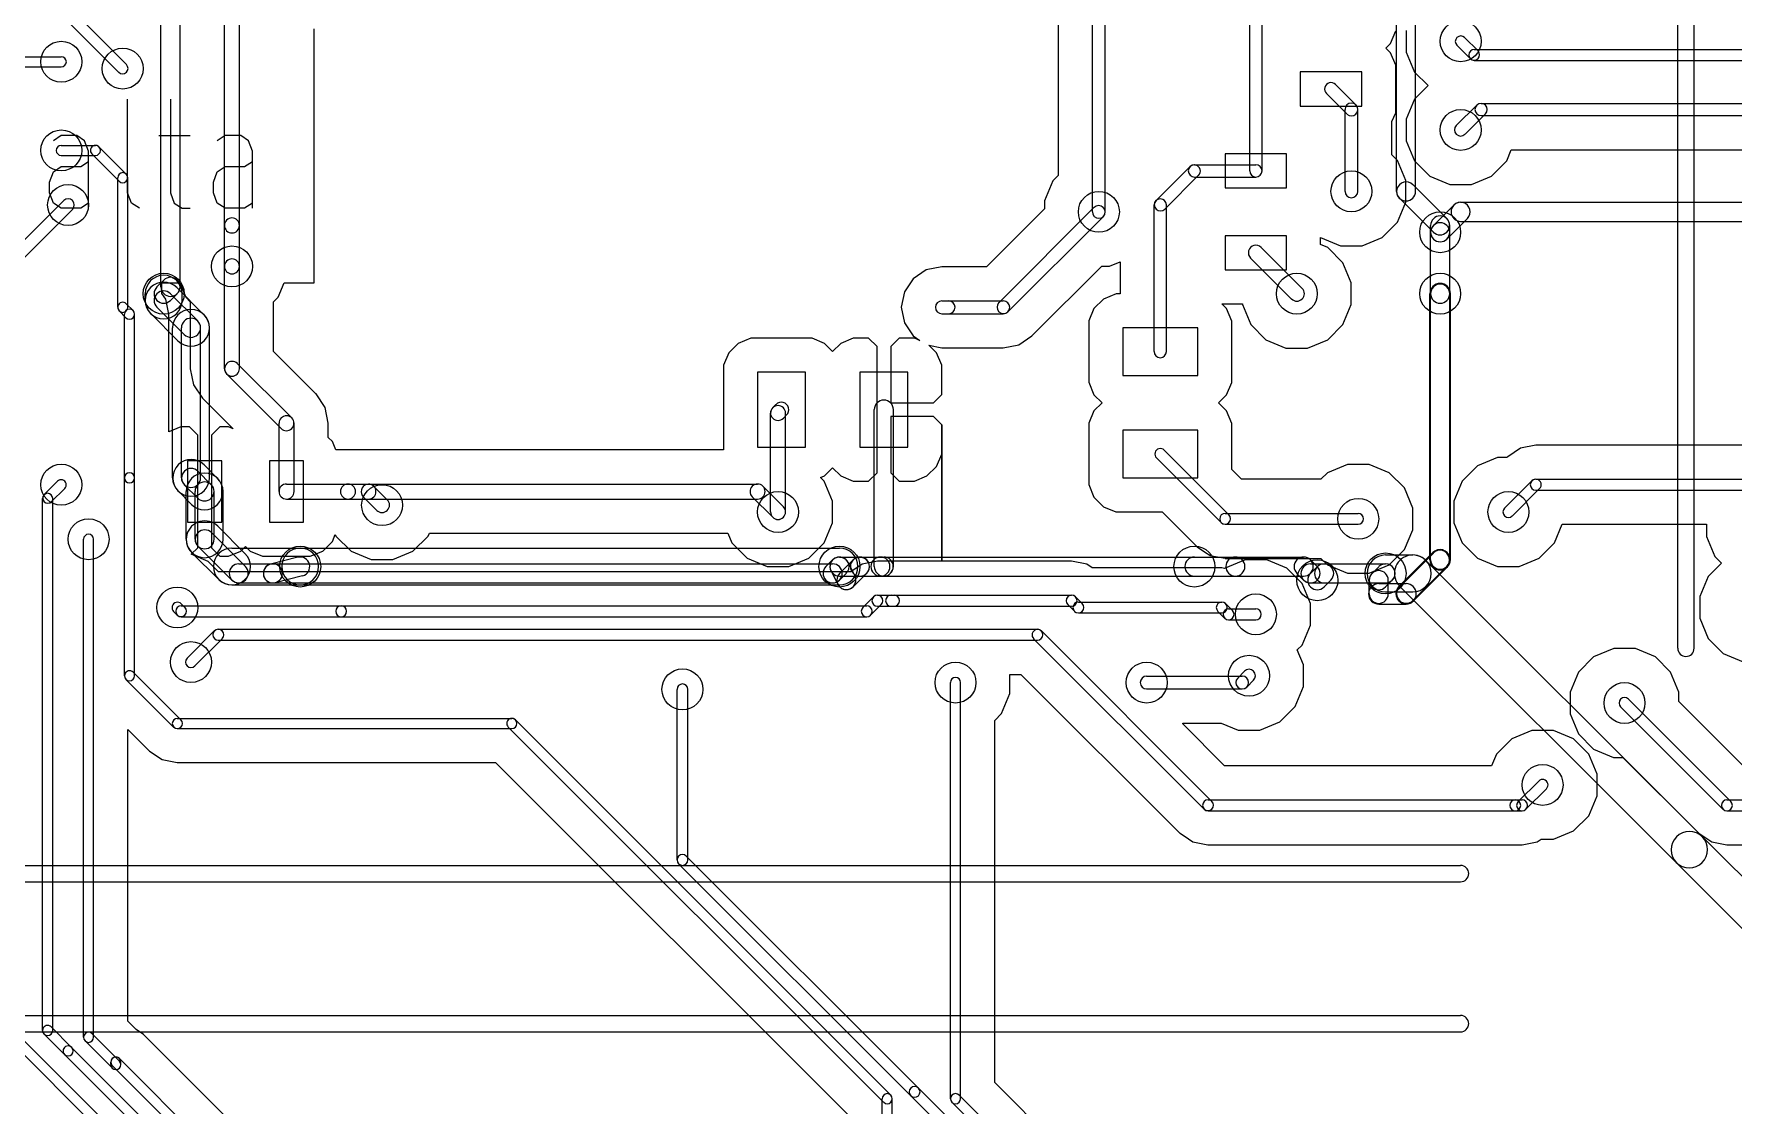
# Model space of a CAD drawing. Extents: x -29274 to 69862, y 24345 to 162744.
# Drawn here: x 16300 to 28745, y 50374 to 58224 of the extents above; entities that cross this region are included whole.
import ezdxf

# ---------------------------------------------------------------- set-up
doc = ezdxf.new("R2010")
doc.units = 0
doc.layers.add('BLACK', color=1, linetype='CONTINUOUS')

msp = doc.modelspace()

# ---------------------------------------------------------------- linework, layer by layer
at = {"layer": 'BLACK'}
for p, q in [((28340, 53721), (28340, 69149)), ((28460, 53721), (28460, 69149)), ((17695, 56820), (17695, 60670)), ((17805, 56820), (17805, 60670)), ((25205, 57220), (25205, 59970)), ((25295, 57220), (25295, 59970)), ((17230, 56370), (17230, 58870)), ((17370, 56370), (17370, 58870)), ((23803, 58770), (23803, 57187)), ((23803, 58770), (23803, 57187)), ((24053, 56920), (24053, 58770)), ((24147, 56920), (24147, 58770)), ((16978, 57999), (16579, 58398)), ((16921, 57942), (16522, 58341)), ((18353, 56400), (18353, 58260)), ((18353, 56400), (18353, 58260)), ((26236, 58154), (26274, 58246)), ((26236, 58154), (26274, 58246)), ((26280, 57070), (26280, 58320)), ((26351, 58250), (26351, 58091)), ((26351, 58250), (26351, 58091)), ((26420, 57070), (26420, 58320)), ((26202, 58120), (26236, 58154)), ((26202, 58120), (26236, 58154)), ((26236, 58086), (26202, 58120)), ((26236, 58086), (26202, 58120)), ((26722, 58141), (26821, 58042)), ((26779, 58198), (26878, 58099)), ((16150, 58057), (16500, 58057)), ((26274, 57994), (26236, 58086)), ((26274, 57994), (26236, 58086)), ((26274, 57744), (26274, 57994)), ((26274, 57744), (26274, 57994)), ((26351, 58091), (26412, 57944)), ((26351, 58091), (26412, 57944)), ((26850, 58110), (33200, 58110)), ((26850, 58030), (33200, 58030)), ((16150, 57983), (16500, 57983)), ((26025, 57945), (25575, 57945)), ((25575, 57945), (25575, 57695)), ((26025, 57695), (26025, 57945)), ((26412, 57944), (26511, 57845)), ((26412, 57944), (26511, 57845)), ((16986, 57060), (16986, 57746)), ((17300, 57746), (17300, 57060)), ((25917, 57637), (25767, 57787)), ((25983, 57703), (25833, 57853)), ((26412, 57746), (26351, 57600)), ((26412, 57746), (26351, 57600)), ((26511, 57845), (26412, 57746)), ((26511, 57845), (26412, 57746)), ((25575, 57695), (26025, 57695)), ((25903, 57070), (25903, 57670)), ((25997, 57070), (25997, 57670)), ((26247, 57581), (26274, 57645)), ((26247, 57581), (26274, 57645)), ((26274, 57645), (26274, 57744)), ((26274, 57645), (26274, 57744)), ((26868, 57702), (26718, 57552)), ((26932, 57638), (26782, 57488)), ((26900, 57715), (29750, 57715)), ((26900, 57625), (29750, 57625)), ((26247, 57337), (26247, 57581)), ((26247, 57337), (26247, 57581)), ((26351, 57600), (26351, 57441)), ((26351, 57600), (26351, 57441)), ((16500, 57480), (16443, 57441)), ((16614, 57480), (16500, 57480)), ((16500, 57407), (16750, 57407)), ((16671, 57441), (16614, 57480)), ((16700, 57365), (16671, 57441)), ((16976, 57196), (16776, 57396)), ((17214, 57480), (17443, 57480)), ((17700, 57480), (17643, 57441)), ((17814, 57480), (17700, 57480)), ((17871, 57441), (17814, 57480)), ((17900, 57365), (17871, 57441)), ((26351, 57441), (26412, 57294)), ((26351, 57441), (26412, 57294)), ((27088, 57294), (27121, 57375)), ((27088, 57294), (27121, 57375)), ((27121, 57375), (29627, 57375)), ((27121, 57375), (29627, 57375)), ((16443, 57213), (16500, 57251)), ((16500, 57333), (16750, 57333)), ((16500, 57251), (16643, 57251)), ((16643, 57251), (16700, 57289)), ((16700, 56946), (16700, 57365)), ((16924, 57144), (16724, 57344)), ((17643, 57213), (17700, 57251)), ((17700, 57251), (17843, 57251)), ((17843, 57251), (17900, 57289)), ((17900, 56946), (17900, 57365)), ((24519, 57002), (24768, 57251)), ((24800, 57265), (25250, 57265)), ((25475, 57345), (25025, 57345)), ((25025, 57345), (25025, 57095)), ((25475, 57095), (25475, 57345)), ((26288, 57296), (26247, 57337)), ((26288, 57296), (26247, 57337)), ((26349, 57149), (26288, 57296)), ((26349, 57149), (26288, 57296)), ((26412, 57294), (26524, 57182)), ((26412, 57294), (26524, 57182)), ((26976, 57182), (27088, 57294)), ((26976, 57182), (27088, 57294)), ((16414, 57137), (16443, 57213)), ((16414, 57060), (16414, 57137)), ((16913, 56220), (16913, 57170)), ((16987, 56220), (16987, 57170)), ((17614, 57137), (17643, 57213)), ((17614, 57060), (17614, 57137)), ((23762, 57146), (23701, 57000)), ((23762, 57146), (23701, 57000)), ((23803, 57187), (23762, 57146)), ((23803, 57187), (23762, 57146)), ((24582, 56939), (24831, 57188)), ((24800, 57175), (25250, 57175)), ((26349, 56990), (26349, 57149)), ((26349, 56990), (26349, 57149)), ((26524, 57182), (26670, 57121)), ((26524, 57182), (26670, 57121)), ((26829, 57121), (26976, 57182)), ((26829, 57121), (26976, 57182)), ((16518, 57002), (16068, 56552)), ((16443, 56984), (16414, 57060)), ((17014, 56984), (16986, 57060)), ((17300, 57060), (17328, 56984)), ((17643, 56984), (17614, 57060)), ((23701, 57000), (23701, 56941)), ((23701, 57000), (23701, 56941)), ((25025, 57095), (25475, 57095)), ((26550, 56771), (26301, 57020)), ((26649, 56870), (26400, 57119)), ((26670, 57121), (26829, 57121)), ((26670, 57121), (26829, 57121)), ((16582, 56938), (16132, 56488)), ((16500, 56946), (16443, 56984)), ((16643, 56946), (16500, 56946)), ((16700, 56984), (16643, 56946)), ((17072, 56946), (17014, 56984)), ((17328, 56984), (17386, 56946)), ((17386, 56946), (17443, 56946)), ((17700, 56946), (17643, 56984)), ((17843, 56946), (17700, 56946)), ((17900, 56984), (17843, 56946)), ((23701, 56941), (23277, 56517)), ((23701, 56941), (23277, 56517)), ((24066, 56953), (23367, 56254)), ((24133, 56886), (23434, 56187)), ((24505, 55896), (24505, 56970)), ((24595, 55896), (24595, 56970)), ((26288, 56844), (26349, 56990)), ((26288, 56844), (26349, 56990)), ((26551, 56820), (26700, 56969)), ((26750, 56990), (29650, 56990)), ((17695, 56520), (17695, 56820)), ((17805, 56520), (17805, 56820)), ((26176, 56732), (26288, 56844)), ((26176, 56732), (26288, 56844)), ((26530, 56770), (26530, 56820)), ((26530, 56320), (26530, 56770)), ((26650, 56721), (26799, 56870)), ((26670, 56770), (26670, 56820)), ((26670, 56320), (26670, 56770)), ((26750, 56850), (29650, 56850)), ((25475, 56745), (25025, 56745)), ((25025, 56745), (25025, 56495)), ((25589, 56359), (25289, 56659)), ((25475, 56495), (25475, 56745)), ((25724, 56680), (25724, 56732)), ((25724, 56732), (25870, 56671)), ((25724, 56680), (25724, 56732)), ((25724, 56732), (25870, 56671)), ((25776, 56658), (25724, 56680)), ((25776, 56658), (25724, 56680)), ((25888, 56546), (25776, 56658)), ((25888, 56546), (25776, 56658)), ((25870, 56671), (26029, 56671)), ((25870, 56671), (26029, 56671)), ((26029, 56671), (26176, 56732)), ((26029, 56671), (26176, 56732)), ((17695, 55770), (17695, 56520)), ((17805, 55770), (17805, 56520)), ((22950, 56517), (22836, 56494)), ((22950, 56517), (22836, 56494)), ((23000, 56517), (22950, 56517)), ((23000, 56517), (22950, 56517)), ((23277, 56517), (23000, 56517)), ((23277, 56517), (23000, 56517)), ((23610, 56010), (24121, 56521)), ((23610, 56010), (24121, 56521)), ((24121, 56521), (24179, 56521)), ((24121, 56521), (24179, 56521)), ((24179, 56521), (24255, 56553)), ((24179, 56521), (24255, 56553)), ((24255, 56553), (24255, 56319)), ((24255, 56553), (24255, 56319)), ((25511, 56281), (25211, 56581)), ((25949, 56399), (25888, 56546)), ((25949, 56399), (25888, 56546)), ((17250, 56419), (17201, 56370)), ((17237, 56322), (17237, 56400)), ((17237, 56400), (17368, 56400)), ((17237, 56322), (17237, 56400)), ((17237, 56400), (17368, 56400)), ((17368, 56400), (17412, 56294)), ((17368, 56400), (17412, 56294)), ((18088, 56294), (18132, 56400)), ((18088, 56294), (18132, 56400)), ((18132, 56400), (18353, 56400)), ((18132, 56400), (18353, 56400)), ((22740, 56430), (22676, 56334)), ((22740, 56430), (22676, 56334)), ((22836, 56494), (22740, 56430)), ((22836, 56494), (22740, 56430)), ((25025, 56495), (25475, 56495)), ((25949, 56240), (25949, 56399)), ((25949, 56240), (25949, 56399)), ((17115, 56270), (17115, 56320)), ((17265, 56280), (17237, 56322)), ((17265, 56280), (17237, 56322)), ((17287, 56171), (17265, 56280)), ((17287, 56171), (17265, 56280)), ((17349, 56320), (17300, 56271)), ((17300, 56319), (17499, 56120)), ((17346, 56365), (17545, 56166)), ((17385, 56270), (17385, 56320)), ((17412, 56294), (17445, 56261)), ((17412, 56294), (17445, 56261)), ((17445, 56261), (17445, 55770)), ((17445, 56261), (17445, 55770)), ((18055, 56261), (18088, 56294)), ((18055, 56261), (18088, 56294)), ((18055, 55897), (18055, 56261)), ((18055, 55897), (18055, 56261)), ((22676, 56334), (22653, 56220)), ((22676, 56334), (22653, 56220)), ((22950, 56267), (23400, 56267)), ((22950, 56267), (23000, 56267)), ((24134, 56281), (24064, 56211)), ((24134, 56281), (24064, 56211)), ((24226, 56319), (24134, 56281)), ((24226, 56319), (24134, 56281)), ((24255, 56319), (24226, 56319)), ((24255, 56319), (24226, 56319)), ((26525, 54370), (26525, 56320)), ((26530, 54370), (26530, 56320)), ((26670, 54370), (26670, 56320)), ((26675, 54370), (26675, 56320)), ((16974, 56144), (16924, 56194)), ((16963, 54970), (16963, 56170)), ((17026, 56196), (16976, 56246)), ((17037, 54970), (17037, 56170)), ((17155, 56174), (17354, 55975)), ((17201, 56220), (17400, 56021)), ((17287, 56170), (17286, 56171)), ((17286, 56171), (17287, 56171)), ((17287, 56170), (17286, 56171)), ((17286, 56171), (17287, 56171)), ((17287, 55308), (17287, 56170)), ((17287, 55308), (17287, 56170)), ((22653, 56220), (22676, 56106)), ((22653, 56220), (22676, 56106)), ((22950, 56173), (23400, 56173)), ((22950, 56173), (23000, 56173)), ((24064, 56211), (24026, 56120)), ((24064, 56211), (24026, 56120)), ((25036, 56211), (25001, 56246)), ((25001, 56246), (25074, 56246)), ((25036, 56211), (25001, 56246)), ((25001, 56246), (25074, 56246)), ((25074, 56119), (25036, 56211)), ((25074, 56119), (25036, 56211)), ((25074, 56246), (25151, 56246)), ((25074, 56246), (25151, 56246)), ((25151, 56246), (25151, 56241)), ((25151, 56246), (25151, 56241)), ((25151, 56241), (25212, 56094)), ((25151, 56241), (25212, 56094)), ((25888, 56094), (25949, 56240)), ((25888, 56094), (25949, 56240)), ((17315, 54970), (17315, 56070)), ((17380, 54970), (17380, 56070)), ((17520, 54970), (17520, 56070)), ((17585, 54970), (17585, 56070)), ((22676, 56106), (22740, 56010)), ((22676, 56106), (22740, 56010)), ((22740, 56010), (22788, 55978)), ((22740, 56010), (22788, 55978)), ((23514, 55946), (23610, 56010)), ((23514, 55946), (23610, 56010)), ((24026, 56120), (24026, 56021)), ((24026, 56120), (24026, 56021)), ((24026, 56021), (24026, 55671)), ((24026, 56021), (24026, 55671)), ((24825, 56070), (24275, 56070)), ((24275, 56070), (24275, 55720)), ((24825, 55720), (24825, 56070)), ((25074, 55769), (25074, 56119)), ((25074, 55769), (25074, 56119)), ((25212, 56094), (25324, 55982)), ((25212, 56094), (25324, 55982)), ((25776, 55982), (25888, 56094)), ((25776, 55982), (25888, 56094)), ((18363, 55588), (18055, 55897)), ((18363, 55588), (18055, 55897)), ((21389, 55886), (21351, 55795)), ((21389, 55886), (21351, 55795)), ((21459, 55956), (21389, 55886)), ((21459, 55956), (21389, 55886)), ((21551, 55994), (21459, 55956)), ((21551, 55994), (21459, 55956)), ((21901, 55994), (21551, 55994)), ((21901, 55994), (21551, 55994)), ((22000, 55994), (21901, 55994)), ((22000, 55994), (21901, 55994)), ((22091, 55956), (22000, 55994)), ((22091, 55956), (22000, 55994)), ((22150, 55897), (22091, 55956)), ((22150, 55897), (22091, 55956)), ((22209, 55956), (22150, 55897)), ((22209, 55956), (22150, 55897)), ((22301, 55994), (22209, 55956)), ((22301, 55994), (22209, 55956)), ((22413, 55995), (22301, 55994)), ((22413, 55995), (22301, 55994)), ((22475, 55933), (22413, 55995)), ((22475, 55933), (22413, 55995)), ((22475, 55570), (22475, 55933)), ((22475, 55570), (22475, 55933)), ((22637, 55995), (22575, 55933)), ((22637, 55995), (22575, 55933)), ((22575, 55933), (22575, 55520)), ((22575, 55933), (22575, 55520)), ((22749, 55994), (22637, 55995)), ((22749, 55994), (22637, 55995)), ((22788, 55978), (22749, 55994)), ((22788, 55978), (22749, 55994)), ((22911, 55886), (22854, 55943)), ((22854, 55943), (22950, 55923)), ((22911, 55886), (22854, 55943)), ((22854, 55943), (22950, 55923)), ((22949, 55795), (22911, 55886)), ((22949, 55795), (22911, 55886)), ((22950, 55923), (23000, 55923)), ((22950, 55923), (23000, 55923)), ((23000, 55923), (23400, 55923)), ((23000, 55923), (23400, 55923)), ((23400, 55923), (23513, 55946)), ((23400, 55923), (23513, 55946)), ((23513, 55946), (23514, 55946)), ((23513, 55946), (23514, 55946)), ((25324, 55982), (25470, 55921)), ((25324, 55982), (25470, 55921)), ((25470, 55921), (25629, 55921)), ((25470, 55921), (25629, 55921)), ((25629, 55921), (25776, 55982)), ((25629, 55921), (25776, 55982)), ((17445, 55770), (17468, 55653)), ((17445, 55770), (17468, 55653)), ((17789, 55808), (18188, 55409)), ((21351, 55795), (21351, 55696)), ((21351, 55795), (21351, 55696)), ((22949, 55696), (22949, 55795)), ((22949, 55696), (22949, 55795)), ((25074, 55670), (25074, 55769)), ((25074, 55670), (25074, 55769)), ((17468, 55653), (17534, 55554)), ((17468, 55653), (17534, 55554)), ((17712, 55731), (18111, 55332)), ((21351, 55696), (21351, 55175)), ((21351, 55696), (21351, 55175)), ((21600, 55745), (21600, 55195)), ((21950, 55745), (21600, 55745)), ((21950, 55195), (21950, 55745)), ((22350, 55745), (22350, 55195)), ((22700, 55745), (22350, 55745)), ((22700, 55195), (22700, 55745)), ((22950, 55582), (22949, 55696)), ((22950, 55582), (22949, 55696)), ((24026, 55671), (24064, 55579)), ((24026, 55671), (24064, 55579)), ((24275, 55720), (24825, 55720)), ((25036, 55579), (25074, 55670)), ((25036, 55579), (25074, 55670)), ((17534, 55554), (17759, 55330)), ((17534, 55554), (17759, 55330)), ((18366, 55586), (18363, 55588)), ((18366, 55586), (18363, 55588)), ((18432, 55487), (18366, 55586)), ((18432, 55487), (18366, 55586)), ((21711, 55485), (21735, 55509)), ((22475, 55520), (22475, 55570)), ((22475, 55520), (22475, 55570)), ((22475, 55420), (22475, 55520)), ((22475, 55420), (22475, 55520)), ((22575, 55520), (22888, 55520)), ((22575, 55520), (22888, 55520)), ((22888, 55520), (22950, 55582)), ((22888, 55520), (22950, 55582)), ((24064, 55579), (24123, 55520)), ((24064, 55579), (24123, 55520)), ((24123, 55520), (24064, 55461)), ((24123, 55520), (24064, 55461)), ((24977, 55520), (25036, 55579)), ((24977, 55520), (25036, 55579)), ((25036, 55461), (24977, 55520)), ((25036, 55461), (24977, 55520)), ((18455, 55370), (18432, 55487)), ((18455, 55370), (18432, 55487)), ((21695, 54721), (21695, 55445)), ((21789, 55407), (21813, 55431)), ((21805, 54721), (21805, 55445)), ((22455, 54320), (22455, 55470)), ((22475, 55370), (22475, 55420)), ((22475, 55370), (22475, 55420)), ((22888, 55420), (22575, 55420)), ((22575, 55420), (22575, 55007)), ((22888, 55420), (22575, 55420)), ((22575, 55420), (22575, 55007)), ((22595, 54320), (22595, 55470)), ((22950, 55358), (22888, 55420)), ((22950, 55358), (22888, 55420)), ((24064, 55461), (24026, 55370)), ((24064, 55461), (24026, 55370)), ((25074, 55369), (25036, 55461)), ((25074, 55369), (25036, 55461)), ((17376, 55344), (17287, 55308)), ((17376, 55344), (17287, 55308)), ((17438, 55345), (17376, 55344)), ((17438, 55345), (17376, 55344)), ((17500, 55283), (17438, 55345)), ((17500, 55283), (17438, 55345)), ((17500, 54970), (17500, 55283)), ((17500, 54970), (17500, 55283)), ((17662, 55345), (17600, 55283)), ((17662, 55345), (17600, 55283)), ((17600, 55283), (17600, 54970)), ((17600, 55283), (17600, 54970)), ((17724, 55344), (17662, 55345)), ((17724, 55344), (17662, 55345)), ((17759, 55330), (17724, 55344)), ((17759, 55330), (17724, 55344)), ((18095, 54870), (18095, 55370)), ((18205, 54870), (18205, 55370)), ((18455, 55267), (18455, 55370)), ((18455, 55267), (18455, 55370)), ((18486, 55236), (18455, 55267)), ((18486, 55236), (18455, 55267)), ((22475, 55007), (22475, 55370)), ((22475, 55007), (22475, 55370)), ((22949, 55244), (22950, 55358)), ((22949, 55244), (22950, 55358)), ((22950, 54360), (22950, 55358)), ((22950, 55358), (22950, 54360)), ((22950, 54360), (22950, 55358)), ((22950, 55358), (22950, 54360)), ((24026, 55370), (24026, 55271)), ((24026, 55370), (24026, 55271)), ((24026, 55271), (24026, 54921)), ((24026, 55271), (24026, 54921)), ((24825, 55320), (24275, 55320)), ((24275, 55320), (24275, 54970)), ((24825, 54970), (24825, 55320)), ((25074, 55032), (25074, 55369)), ((25074, 55032), (25074, 55369)), ((18511, 55175), (18486, 55236)), ((18511, 55175), (18486, 55236)), ((18600, 55175), (18511, 55175)), ((18600, 55175), (18511, 55175)), ((18750, 55175), (18600, 55175)), ((18750, 55175), (18600, 55175)), ((21351, 55175), (18750, 55175)), ((21351, 55175), (18750, 55175)), ((21600, 55195), (21950, 55195)), ((22350, 55195), (22700, 55195)), ((22911, 55054), (22949, 55145)), ((22911, 55054), (22949, 55145)), ((22949, 55145), (22949, 55244)), ((22949, 55145), (22949, 55244)), ((25052, 54699), (24578, 55173)), ((27189, 55188), (27095, 55125)), ((27189, 55188), (27095, 55125)), ((27300, 55210), (27189, 55188)), ((27300, 55210), (27189, 55188)), ((30200, 55210), (27300, 55210)), ((30200, 55210), (27300, 55210)), ((17675, 55095), (17425, 55095)), ((17425, 55095), (17425, 54645)), ((17500, 55019), (17599, 54920)), ((17546, 55065), (17645, 54966)), ((17675, 54645), (17675, 55095)), ((18275, 55095), (18025, 55095)), ((18025, 55095), (18025, 54645)), ((18275, 54645), (18275, 55095)), ((22091, 54984), (22150, 55043)), ((22091, 54984), (22150, 55043)), ((22150, 55043), (22209, 54984)), ((22150, 55043), (22209, 54984)), ((22413, 54945), (22475, 55007)), ((22413, 54945), (22475, 55007)), ((22575, 55007), (22637, 54945)), ((22575, 55007), (22637, 54945)), ((22841, 54984), (22911, 55054)), ((22841, 54984), (22911, 55054)), ((24996, 54643), (24522, 55117)), ((25145, 54960), (25074, 55032)), ((25145, 54960), (25074, 55032)), ((25774, 55008), (25726, 54960)), ((25774, 55008), (25726, 54960)), ((25921, 55069), (25774, 55008)), ((25921, 55069), (25774, 55008)), ((26080, 55069), (25921, 55069)), ((26080, 55069), (25921, 55069)), ((26226, 55008), (26080, 55069)), ((26226, 55008), (26080, 55069)), ((26338, 54896), (26226, 55008)), ((26338, 54896), (26226, 55008)), ((26874, 55058), (26762, 54946)), ((26874, 55058), (26762, 54946)), ((27021, 55119), (26874, 55058)), ((27021, 55119), (26874, 55058)), ((27089, 55119), (27021, 55119)), ((27089, 55119), (27021, 55119)), ((27094, 55124), (27089, 55119)), ((27094, 55124), (27089, 55119)), ((27095, 55125), (27094, 55125)), ((27094, 55125), (27094, 55124)), ((27095, 55125), (27094, 55125)), ((27094, 55125), (27094, 55124)), ((16374, 54847), (16473, 54946)), ((16427, 54794), (16526, 54893)), ((16963, 53520), (16963, 54970)), ((17037, 53520), (17037, 54970)), ((17401, 54920), (17500, 54821)), ((17500, 54920), (17500, 54970)), ((17500, 54920), (17500, 54970)), ((17500, 54820), (17500, 54920)), ((17500, 54820), (17500, 54920)), ((17600, 54970), (17600, 54920)), ((17600, 54970), (17600, 54920)), ((17600, 54920), (17600, 54820)), ((17600, 54920), (17600, 54820)), ((18150, 54925), (18600, 54925)), ((18600, 54925), (21600, 54925)), ((18600, 54925), (18750, 54925)), ((18888, 54809), (18789, 54908)), ((21639, 54909), (21789, 54759)), ((22061, 54973), (22091, 54984)), ((22061, 54973), (22091, 54984)), ((22088, 54946), (22061, 54973)), ((22088, 54946), (22061, 54973)), ((22149, 54799), (22088, 54946)), ((22149, 54799), (22088, 54946)), ((22209, 54984), (22301, 54946)), ((22209, 54984), (22301, 54946)), ((22301, 54946), (22413, 54945)), ((22301, 54946), (22413, 54945)), ((22637, 54945), (22749, 54946)), ((22637, 54945), (22749, 54946)), ((22749, 54946), (22841, 54984)), ((22749, 54946), (22841, 54984)), ((24026, 54921), (24064, 54829)), ((24026, 54921), (24064, 54829)), ((24275, 54970), (24825, 54970)), ((25726, 54960), (25145, 54960)), ((25726, 54960), (25145, 54960)), ((26399, 54749), (26338, 54896)), ((26399, 54749), (26338, 54896)), ((26762, 54946), (26701, 54800)), ((26762, 54946), (26701, 54800)), ((27072, 54749), (27271, 54948)), ((27129, 54692), (27328, 54891)), ((27300, 54960), (32050, 54960)), ((16363, 50920), (16363, 54820)), ((16437, 50920), (16437, 54820)), ((17355, 54874), (17454, 54775)), ((17415, 54520), (17415, 54870)), ((17480, 54520), (17480, 54870)), ((17500, 54770), (17500, 54820)), ((17500, 54770), (17500, 54820)), ((17500, 54457), (17500, 54770)), ((17500, 54457), (17500, 54770)), ((17600, 54820), (17600, 54770)), ((17600, 54820), (17600, 54770)), ((17600, 54770), (17600, 54457)), ((17600, 54770), (17600, 54457)), ((17620, 54520), (17620, 54870)), ((17685, 54520), (17685, 54870)), ((18150, 54815), (18600, 54815)), ((18600, 54815), (21600, 54815)), ((18600, 54815), (18750, 54815)), ((18811, 54732), (18712, 54831)), ((21561, 54831), (21711, 54681)), ((22149, 54640), (22149, 54799)), ((22149, 54640), (22149, 54799)), ((24064, 54829), (24134, 54759)), ((24064, 54829), (24134, 54759)), ((24134, 54759), (24225, 54721)), ((24134, 54759), (24225, 54721)), ((26701, 54800), (26701, 54641)), ((26701, 54800), (26701, 54641)), ((27300, 54880), (32050, 54880)), ((17425, 54645), (17675, 54645)), ((18025, 54645), (18275, 54645)), ((22088, 54494), (22149, 54640)), ((22088, 54494), (22149, 54640)), ((24225, 54721), (24324, 54721)), ((24225, 54721), (24324, 54721)), ((24324, 54721), (24563, 54721)), ((24324, 54721), (24563, 54721)), ((24563, 54721), (24819, 54465)), ((24563, 54721), (24819, 54465)), ((25025, 54710), (25999, 54710)), ((26399, 54590), (26399, 54749)), ((26399, 54590), (26399, 54749)), ((26701, 54641), (26762, 54494)), ((26701, 54641), (26762, 54494)), ((16663, 50870), (16663, 54520)), ((16737, 50870), (16737, 54520)), ((17600, 54569), (17849, 54320)), ((17845, 54416), (17646, 54615)), ((18486, 54504), (18507, 54556)), ((18486, 54504), (18507, 54556)), ((18507, 54556), (18512, 54544)), ((18507, 54556), (18512, 54544)), ((18512, 54544), (18624, 54432)), ((18512, 54544), (18624, 54432)), ((19076, 54432), (19188, 54544)), ((19076, 54432), (19188, 54544)), ((19188, 54544), (19196, 54565)), ((19188, 54544), (19196, 54565)), ((19196, 54565), (21382, 54565)), ((19196, 54565), (21382, 54565)), ((21382, 54565), (21412, 54494)), ((21382, 54565), (21412, 54494)), ((25025, 54630), (25999, 54630)), ((26338, 54444), (26399, 54590)), ((26338, 54444), (26399, 54590)), ((27438, 54494), (27494, 54630)), ((27438, 54494), (27494, 54630)), ((27494, 54630), (28551, 54630)), ((27494, 54630), (28551, 54630)), ((28551, 54630), (28551, 54541)), ((28551, 54630), (28551, 54541)), ((28551, 54541), (28612, 54394)), ((28551, 54541), (28612, 54394)), ((17452, 54410), (17500, 54457)), ((17452, 54410), (17500, 54457)), ((17576, 54358), (17452, 54410)), ((17576, 54358), (17452, 54410)), ((17654, 54225), (17455, 54424)), ((17501, 54470), (17750, 54221)), ((17600, 54457), (17662, 54395)), ((17600, 54457), (17662, 54395)), ((17662, 54395), (17724, 54396)), ((17662, 54395), (17724, 54396)), ((17724, 54396), (17816, 54434)), ((17724, 54396), (17816, 54434)), ((17750, 54455), (18250, 54455)), ((17816, 54434), (17850, 54468)), ((17816, 54434), (17850, 54468)), ((17850, 54468), (17884, 54434)), ((17850, 54468), (17884, 54434)), ((17884, 54434), (17975, 54396)), ((17884, 54434), (17975, 54396)), ((17975, 54396), (18074, 54396)), ((17975, 54396), (18074, 54396)), ((18233, 54388), (18033, 54338)), ((18074, 54396), (18324, 54396)), ((18074, 54396), (18324, 54396)), ((18250, 54455), (22200, 54455)), ((18324, 54396), (18416, 54434)), ((18324, 54396), (18416, 54434)), ((18416, 54434), (18486, 54504)), ((18416, 54434), (18486, 54504)), ((18624, 54432), (18770, 54371)), ((18624, 54432), (18770, 54371)), ((18929, 54371), (19076, 54432)), ((18929, 54371), (19076, 54432)), ((21412, 54494), (21524, 54382)), ((21412, 54494), (21524, 54382)), ((21976, 54382), (22088, 54494)), ((21976, 54382), (22088, 54494)), ((22200, 54390), (22350, 54390)), ((22350, 54390), (22500, 54390)), ((22500, 54390), (22524, 54390)), ((22500, 54390), (25100, 54390)), ((24800, 54390), (25100, 54390)), ((24819, 54465), (24820, 54465)), ((24819, 54465), (24820, 54465)), ((24820, 54465), (24882, 54424)), ((24820, 54465), (24882, 54424)), ((24882, 54424), (24913, 54403)), ((24882, 54424), (24913, 54403)), ((24913, 54403), (24914, 54402)), ((24913, 54403), (24914, 54402)), ((24914, 54402), (25024, 54381)), ((24914, 54402), (25024, 54381)), ((25100, 54390), (25600, 54390)), ((26200, 54405), (26400, 54405)), ((26226, 54332), (26338, 54444)), ((26226, 54332), (26338, 54444)), ((26298, 54174), (26546, 54422)), ((26301, 54170), (26550, 54419)), ((26762, 54494), (26874, 54382)), ((26762, 54494), (26874, 54382)), ((27326, 54382), (27438, 54494)), ((27326, 54382), (27438, 54494)), ((28612, 54394), (28661, 54345)), ((28612, 54394), (28661, 54345)), ((17652, 54282), (17576, 54358)), ((17652, 54282), (17576, 54358)), ((18550, 54282), (17652, 54282)), ((18550, 54282), (17652, 54282)), ((17800, 54340), (18050, 54340)), ((18050, 54340), (22150, 54340)), ((22283, 54282), (18550, 54282)), ((22283, 54282), (18550, 54282)), ((18770, 54371), (18929, 54371)), ((18770, 54371), (18929, 54371)), ((21524, 54382), (21670, 54321)), ((21524, 54382), (21670, 54321)), ((21670, 54321), (21829, 54321)), ((21670, 54321), (21829, 54321)), ((21829, 54321), (21976, 54382)), ((21829, 54321), (21976, 54382)), ((22101, 54320), (22150, 54369)), ((22138, 54288), (22187, 54189)), ((22200, 54221), (22249, 54270)), ((22201, 54270), (22300, 54369)), ((22263, 54351), (22312, 54252)), ((22367, 54338), (22283, 54282)), ((22367, 54338), (22283, 54282)), ((22300, 54171), (22399, 54270)), ((22478, 54360), (22367, 54338)), ((22478, 54360), (22367, 54338)), ((22578, 54360), (22478, 54360)), ((22578, 54360), (22478, 54360)), ((22600, 54360), (22578, 54360)), ((22600, 54360), (22578, 54360)), ((22950, 54360), (22600, 54360)), ((22950, 54360), (22600, 54360)), ((23900, 54360), (22950, 54360)), ((23900, 54360), (22950, 54360)), ((24011, 54338), (23900, 54360)), ((24011, 54338), (23900, 54360)), ((24052, 54310), (24011, 54338)), ((24052, 54310), (24011, 54338)), ((25000, 54310), (24052, 54310)), ((25000, 54310), (24052, 54310)), ((25021, 54306), (25000, 54310)), ((25021, 54306), (25000, 54310)), ((25024, 54308), (25021, 54306)), ((25024, 54308), (25021, 54306)), ((25024, 54381), (25025, 54380)), ((25024, 54381), (25025, 54380)), ((25171, 54369), (25024, 54308)), ((25171, 54369), (25024, 54308)), ((25025, 54380), (25726, 54380)), ((25025, 54380), (25726, 54380)), ((25330, 54369), (25171, 54369)), ((25330, 54369), (25171, 54369)), ((25476, 54308), (25330, 54369)), ((25476, 54308), (25330, 54369)), ((25588, 54196), (25476, 54308)), ((25588, 54196), (25476, 54308)), ((25551, 54270), (25600, 54221)), ((25650, 54369), (25699, 54320)), ((25650, 54340), (26200, 54340)), ((25700, 54319), (25651, 54270)), ((25726, 54380), (25774, 54332)), ((25726, 54380), (25774, 54332)), ((25750, 54340), (26200, 54340)), ((25774, 54332), (25920, 54271)), ((25774, 54332), (25920, 54271)), ((25920, 54271), (26079, 54271)), ((25920, 54271), (26079, 54271)), ((26079, 54271), (26226, 54332)), ((26079, 54271), (26226, 54332)), ((26101, 54270), (26150, 54319)), ((26400, 54071), (26649, 54320)), ((26404, 54068), (26652, 54316)), ((28519, 52342), (26496, 54365)), ((26874, 54382), (27020, 54321)), ((26874, 54382), (27020, 54321)), ((27020, 54321), (27179, 54321)), ((27020, 54321), (27179, 54321)), ((27179, 54321), (27326, 54382)), ((27179, 54321), (27326, 54382)), ((28661, 54345), (28562, 54246)), ((28661, 54345), (28562, 54246)), ((17750, 54185), (18250, 54185)), ((17800, 54200), (18050, 54200)), ((18050, 54200), (22150, 54200)), ((18267, 54252), (18067, 54202)), ((18250, 54185), (22200, 54185)), ((22200, 54250), (22350, 54250)), ((22350, 54250), (22500, 54250)), ((22500, 54250), (22524, 54250)), ((22500, 54250), (25100, 54250)), ((24800, 54250), (25100, 54250)), ((25100, 54250), (25600, 54250)), ((25649, 54049), (25588, 54196)), ((25649, 54049), (25588, 54196)), ((25650, 54200), (26200, 54200)), ((25799, 54220), (25750, 54171)), ((25750, 54200), (26200, 54200)), ((26080, 54120), (26080, 54220)), ((26150, 54195), (26350, 54195)), ((26200, 54171), (26249, 54220)), ((26220, 54120), (26220, 54220)), ((28328, 52151), (26305, 54174)), ((28562, 54246), (28501, 54100)), ((28562, 54246), (28501, 54100)), ((17378, 54032), (18550, 54032)), ((17406, 54021), (17379, 54048)), ((18550, 54032), (22400, 54032)), ((22450, 54098), (22372, 54020)), ((22506, 54042), (22428, 53964)), ((22478, 54110), (22600, 54110)), ((22478, 54030), (22600, 54030)), ((22578, 54110), (22600, 54110)), ((22578, 54110), (23900, 54110)), ((22578, 54030), (22600, 54030)), ((22578, 54030), (23900, 54030)), ((23872, 54041), (23921, 53992)), ((23929, 54098), (23978, 54049)), ((23950, 54060), (25000, 54060)), ((25029, 54048), (25078, 53999)), ((25649, 53890), (25649, 54049)), ((25649, 53890), (25649, 54049)), ((26150, 54045), (26350, 54045)), ((26200, 54135), (26400, 54135)), ((28501, 54100), (28501, 53941)), ((28501, 54100), (28501, 53941)), ((17349, 53964), (17322, 53991)), ((17378, 53952), (18550, 53952)), ((18550, 53952), (22400, 53952)), ((23950, 53980), (25000, 53980)), ((24972, 53991), (25021, 53942)), ((25050, 54010), (25250, 54010)), ((25050, 53930), (25250, 53930)), ((25588, 53744), (25649, 53890)), ((25588, 53744), (25649, 53890)), ((28501, 53941), (28562, 53794)), ((28501, 53941), (28562, 53794)), ((17621, 53848), (17422, 53649)), ((17678, 53791), (17479, 53592)), ((17650, 53860), (23650, 53860)), ((17650, 53780), (23650, 53780)), ((24871, 52542), (23622, 53791)), ((24928, 52599), (23679, 53848)), ((28562, 53794), (28674, 53682)), ((28562, 53794), (28674, 53682)), ((25553, 53710), (25588, 53744)), ((25553, 53710), (25588, 53744)), ((25599, 53599), (25553, 53710)), ((25599, 53599), (25553, 53710)), ((27724, 53658), (27612, 53546)), ((27724, 53658), (27612, 53546)), ((27871, 53719), (27724, 53658)), ((27871, 53719), (27724, 53658)), ((28030, 53719), (27871, 53719)), ((28030, 53719), (27871, 53719)), ((28176, 53658), (28030, 53719)), ((28176, 53658), (28030, 53719)), ((28288, 53546), (28176, 53658)), ((28288, 53546), (28176, 53658)), ((28674, 53682), (28820, 53621)), ((28674, 53682), (28820, 53621)), ((17376, 53197), (17027, 53546)), ((23449, 53390), (23449, 53530)), ((23449, 53530), (23529, 53530)), ((23449, 53390), (23449, 53530)), ((23449, 53530), (23529, 53530)), ((23529, 53530), (24694, 52365)), ((23529, 53530), (24694, 52365)), ((24450, 53517), (25150, 53517)), ((25167, 53553), (25117, 53503)), ((25599, 53440), (25599, 53599)), ((25599, 53440), (25599, 53599)), ((27612, 53546), (27551, 53400)), ((27612, 53546), (27551, 53400)), ((28349, 53399), (28288, 53546)), ((28349, 53399), (28288, 53546)), ((17323, 53144), (16974, 53493)), ((21010, 52170), (21010, 53420)), ((21090, 52170), (21090, 53420)), ((23013, 50420), (23013, 53470)), ((23087, 50420), (23087, 53470)), ((23388, 53244), (23449, 53390)), ((23388, 53244), (23449, 53390)), ((24450, 53423), (25150, 53423)), ((25233, 53487), (25183, 53437)), ((25538, 53294), (25599, 53440)), ((25538, 53294), (25599, 53440)), ((27551, 53400), (27551, 53241)), ((27551, 53400), (27551, 53241)), ((28349, 53332), (28349, 53399)), ((28349, 53332), (28349, 53399)), ((25426, 53182), (25538, 53294)), ((25426, 53182), (25538, 53294)), ((27922, 53291), (28671, 52542)), ((27979, 53348), (28728, 52599)), ((28820, 52860), (28349, 53332)), ((28820, 52860), (28349, 53332)), ((17350, 53207), (19800, 53207)), ((22523, 50394), (19774, 53143)), ((22576, 50447), (19827, 53196)), ((23337, 53193), (23388, 53244)), ((23337, 53193), (23388, 53244)), ((23337, 50539), (23337, 53193)), ((23337, 50539), (23337, 53193)), ((24712, 53169), (24717, 53173)), ((24712, 53169), (24717, 53173)), ((25020, 52860), (24712, 53169)), ((25020, 52860), (24712, 53169)), ((24717, 53173), (24995, 53173)), ((24717, 53173), (24995, 53173)), ((24995, 53173), (25120, 53121)), ((24995, 53173), (25120, 53121)), ((25279, 53121), (25426, 53182)), ((25279, 53121), (25426, 53182)), ((27551, 53241), (27612, 53094)), ((27551, 53241), (27612, 53094)), ((16987, 50989), (16987, 53127)), ((16987, 53127), (17146, 52968)), ((16987, 50989), (16987, 53127)), ((16987, 53127), (17146, 52968)), ((17350, 53133), (19800, 53133)), ((25120, 53121), (25279, 53121)), ((25120, 53121), (25279, 53121)), ((27124, 53058), (27012, 52946)), ((27124, 53058), (27012, 52946)), ((27271, 53119), (27124, 53058)), ((27271, 53119), (27124, 53058)), ((27430, 53119), (27271, 53119)), ((27430, 53119), (27271, 53119)), ((27576, 53058), (27430, 53119)), ((27576, 53058), (27430, 53119)), ((27688, 52946), (27576, 53058)), ((27688, 52946), (27576, 53058)), ((27612, 53094), (27724, 52982)), ((27612, 53094), (27724, 52982)), ((17146, 52968), (17147, 52967)), ((17146, 52968), (17147, 52967)), ((17147, 52967), (17240, 52905)), ((17147, 52967), (17240, 52905)), ((17240, 52905), (17349, 52884)), ((17240, 52905), (17349, 52884)), ((27012, 52946), (26976, 52860)), ((27012, 52946), (26976, 52860)), ((27749, 52799), (27688, 52946)), ((27749, 52799), (27688, 52946)), ((27724, 52982), (27870, 52921)), ((27724, 52982), (27870, 52921)), ((27870, 52921), (27938, 52921)), ((27870, 52921), (27938, 52921)), ((27938, 52921), (28494, 52365)), ((27938, 52921), (28494, 52365)), ((17349, 52884), (17350, 52883)), ((17349, 52884), (17350, 52883)), ((17350, 52883), (19681, 52883)), ((17350, 52883), (19681, 52883)), ((19681, 52883), (22263, 50301)), ((19681, 52883), (22263, 50301)), ((26976, 52860), (25020, 52860)), ((26976, 52860), (25020, 52860)), ((27749, 52640), (27749, 52799)), ((27749, 52640), (27749, 52799)), ((27172, 52598), (27322, 52748)), ((27228, 52542), (27378, 52692)), ((24900, 52610), (27150, 52610)), ((24900, 52530), (27150, 52530)), ((27150, 52610), (27200, 52610)), ((27150, 52530), (27200, 52530)), ((27688, 52494), (27749, 52640)), ((27688, 52494), (27749, 52640)), ((28700, 52610), (29050, 52610)), ((28700, 52530), (29050, 52530)), ((27576, 52382), (27688, 52494)), ((27576, 52382), (27688, 52494)), ((24694, 52365), (24695, 52365)), ((24694, 52365), (24695, 52365)), ((24695, 52365), (24757, 52324)), ((24695, 52365), (24757, 52324)), ((24757, 52324), (24788, 52303)), ((24757, 52324), (24788, 52303)), ((24788, 52303), (24789, 52302)), ((24788, 52303), (24789, 52302)), ((24789, 52302), (24899, 52281)), ((24789, 52302), (24899, 52281)), ((24899, 52281), (24900, 52280)), ((24899, 52281), (24900, 52280)), ((24900, 52280), (27150, 52280)), ((24900, 52280), (27150, 52280)), ((27150, 52280), (27200, 52280)), ((27150, 52280), (27200, 52280)), ((27200, 52280), (27311, 52302)), ((27200, 52280), (27311, 52302)), ((27311, 52302), (27339, 52321)), ((27311, 52302), (27339, 52321)), ((27339, 52321), (27429, 52321)), ((27339, 52321), (27429, 52321)), ((27429, 52321), (27576, 52382)), ((27429, 52321), (27576, 52382)), ((28494, 52365), (28495, 52365)), ((28494, 52365), (28495, 52365)), ((28495, 52365), (28589, 52302)), ((28495, 52365), (28589, 52302)), ((28521, 52340), (30122, 50739)), ((28589, 52302), (28700, 52280)), ((28589, 52302), (28700, 52280)), ((28700, 52280), (29050, 52280)), ((28700, 52280), (29050, 52280)), ((21078, 52198), (22778, 50498)), ((28330, 52149), (29931, 50548)), ((10521, 52130), (26749, 52130)), ((21022, 52142), (22722, 50442)), ((10521, 52010), (26749, 52010)), ((15876, 51196), (17626, 49446)), ((10521, 51030), (26749, 51030)), ((15824, 51144), (17574, 49394)), ((10521, 50910), (26749, 50910)), ((16576, 50796), (16426, 50946)), ((17049, 50927), (16987, 50989)), ((17049, 50927), (16987, 50989)), ((17103, 50891), (17049, 50927)), ((17103, 50891), (17049, 50927)), ((16524, 50744), (16374, 50894)), ((17726, 49646), (16576, 50796)), ((16674, 50844), (16874, 50644)), ((16726, 50896), (16926, 50696)), ((17918, 50075), (17103, 50891)), ((17918, 50075), (17103, 50891)), ((17674, 49594), (16524, 50744)), ((16863, 50670), (16863, 50688)), ((17774, 49762), (16874, 50662)), ((17826, 49814), (16926, 50714)), ((16937, 50670), (16937, 50688)), ((23918, 49957), (23337, 50539)), ((23918, 49957), (23337, 50539)), ((22513, 49970), (22513, 50420)), ((22587, 49970), (22587, 50420)), ((22722, 50441), (23771, 49392)), ((22779, 50498), (23828, 49449)), ((23076, 50446), (23826, 49696)), ((23024, 50394), (23774, 49644))]:
    msp.add_line(p, q, dxfattribs=at)
for centre in [(26750, 58170), (16500, 58020), (16950, 57970), (26750, 57520), (16500, 57370), (25950, 57070), (16550, 56970), (24100, 56920), (26600, 56770), (17750, 56520), (17250, 56320), (25550, 56320), (26600, 56320), (16500, 54920), (18850, 54770), (21750, 54720), (26000, 54670), (27100, 54720), (16700, 54520), (18250, 54320), (22200, 54320), (24800, 54320), (26200, 54270), (25700, 54220), (17350, 54020), (25250, 53970), (17450, 53620), (25200, 53520), (21050, 53420), (23050, 53470), (24450, 53470), (27950, 53320), (27350, 52720)]:
    msp.add_circle(centre, 150, dxfattribs=at)
for centre, radius, start, end in [((26751, 58169), 40, 45, 225), ((16500, 58020), 37, 270, 450), ((16949, 57971), 40, 225, 405), ((26850, 58070), 40, 90, 270), ((26849, 58071), 40, 225, 405), ((25800, 57820), 47, 405, 585), ((25950, 57670), 47, 360, 540), ((25950, 57670), 47, 225, 405), ((26900, 57670), 45, 90, 270), ((26900, 57670), 45, -45, 135), ((26750, 57520), 45, 135, 315), ((16500, 57370), 37, 90, 270), ((16750, 57370), 37, 405, 585), ((16750, 57370), 37, 270, 450), ((24800, 57220), 45, 90, 270), ((24799, 57219), 45, 315, 495), ((25250, 57220), 45, 270, 450), ((16950, 57170), 37, 360, 540), ((16950, 57170), 37, 225, 405), ((25250, 57220), 45, 180, 360), ((26351, 57069), 70, 405, 585), ((16550, 56970), 45, -45, 135), ((24550, 56970), 45, 360, 540), ((24551, 56971), 45, 135, 315), ((25950, 57070), 47, 180, 360), ((26350, 57070), 70, 180, 360), ((17750, 56820), 55, 360, 540), ((24100, 56920), 47, 180, 360), ((24099, 56919), 47, -45, 135), ((26600, 56820), 70, 360, 540), ((26750, 56920), 70, 90, 270), ((26750, 56920), 70, 315, 495), ((17750, 56820), 55, 180, 360), ((26600, 56770), 70, 360, 540), ((26600, 56770), 70, 135, 315), ((26600, 56770), 70, 180, 360), ((26599, 56821), 70, 225, 405), ((25250, 56620), 55, 405, 585), ((17750, 56520), 55, 360, 540), ((17750, 56520), 55, 180, 360), ((17250, 56320), 135, 360, 540), ((17250, 56270), 135, 45, 225), ((17300, 56370), 70, -45, 135), ((26600, 56320), 75, 360, 540), ((26600, 56320), 70, 360, 540), ((16950, 56220), 37, 405, 585), ((17250, 56270), 135, 180, 360), ((17250, 56320), 70, 135, 315), ((17250, 56270), 70, 45, 225), ((17300, 56370), 70, 180, 360), ((22950, 56220), 47, 90, 270), ((22950, 56220), 47, 90, 270), ((23000, 56220), 47, 270, 450), ((23401, 56221), 47, 135, 315), ((23400, 56220), 47, 270, 450), ((25550, 56320), 55, 225, 405), ((26600, 56320), 70, 180, 360), ((16950, 56220), 37, 180, 360), ((17000, 56170), 37, 360, 540), ((17000, 56170), 37, 225, 405), ((17450, 56070), 135, 360, 540), ((17450, 56070), 135, 225, 405), ((17450, 56070), 70, 360, 540), ((17450, 56070), 70, 225, 405), ((24550, 55896), 45, 180, 360), ((17750, 55770), 55, 180, 360), ((17751, 55769), 55, 45, 225), ((21774, 55470), 55, 315, 495), ((22525, 55470), 70, 360, 540), ((18150, 55370), 55, 360, 540), ((18149, 55371), 55, 225, 405), ((21750, 55445), 55, 360, 540), ((21750, 55446), 55, 135, 315), ((24550, 55145), 40, 405, 585), ((17000, 54970), 37, 360, 540), ((17451, 54969), 135, 45, 225), ((17451, 54969), 70, 45, 225), ((16499, 54919), 37, 315, 495), ((17000, 54970), 37, 180, 360), ((17450, 54970), 135, 180, 360), ((17450, 54970), 70, 180, 360), ((17550, 54870), 135, 360, 540), ((17549, 54871), 135, 225, 405), ((17550, 54870), 70, 360, 540), ((17549, 54871), 70, 225, 405), ((18150, 54870), 55, 90, 270), ((18600, 54870), 55, 90, 270), ((18600, 54870), 55, 90, 270), ((18600, 54870), 55, 270, 450), ((18751, 54869), 55, 405, 585), ((18750, 54870), 55, 270, 450), ((21600, 54870), 55, 45, 225), ((21600, 54870), 55, 270, 450), ((27300, 54920), 40, 90, 270), ((27300, 54920), 40, 315, 495), ((16400, 54820), 37, 360, 540), ((16401, 54821), 37, 135, 315), ((18150, 54870), 55, 180, 360), ((18849, 54771), 55, 225, 405), ((21750, 54720), 55, 225, 405), ((17550, 54520), 135, 405, 585), ((21750, 54721), 55, 180, 360), ((25025, 54670), 40, 90, 270), ((25024, 54671), 40, 225, 405), ((25999, 54670), 40, 270, 450), ((27100, 54720), 40, 135, 315), ((16700, 54520), 37, 360, 540), ((17550, 54520), 135, 180, 360), ((17550, 54520), 70, 180, 360), ((17551, 54519), 70, 45, 225), ((17750, 54320), 135, 90, 270), ((17750, 54320), 135, 225, 405), ((18250, 54320), 135, 90, 270), ((18250, 54320), 70, -75, 104), ((18250, 54320), 135, 270, 450), ((22200, 54320), 70, 90, 270), ((22200, 54319), 70, 26, 206), ((22200, 54320), 70, 315, 495), ((22200, 54320), 135, 270, 450), ((22350, 54320), 70, 90, 270), ((22349, 54319), 70, 315, 495), ((22350, 54320), 70, 270, 450), ((22500, 54320), 70, 90, 270), ((22500, 54320), 70, 90, 270), ((22500, 54320), 70, 270, 450), ((22524, 54320), 70, 270, 450), ((24800, 54320), 70, 90, 270), ((25100, 54320), 70, 90, 270), ((25100, 54320), 70, 270, 450), ((25100, 54320), 70, 270, 450), ((25600, 54320), 70, 45, 225), ((25600, 54320), 70, 270, 450), ((26200, 54270), 135, 90, 270), ((26400, 54270), 135, 405, 585), ((26400, 54270), 135, 270, 450), ((26599, 54369), 75, 315, 495), ((26599, 54369), 70, 315, 495), ((17800, 54270), 70, 90, 270), ((17799, 54271), 70, 225, 405), ((18050, 54270), 70, 90, 270), ((18050, 54270), 70, 104, 284), ((18050, 54270), 70, 270, 450), ((22150, 54270), 70, 135, 315), ((22150, 54270), 70, 270, 450), ((22251, 54221), 70, 135, 315), ((22525, 54320), 70, 180, 360), ((25650, 54270), 70, 90, 270), ((25650, 54270), 70, 225, 405), ((25700, 54220), 70, 135, 315), ((25750, 54270), 70, 90, 270), ((25750, 54270), 70, -45, 135), ((26150, 54220), 70, 360, 540), ((26150, 54220), 70, 135, 315), ((26200, 54270), 70, 315, 495), ((26200, 54270), 70, 270, 450), ((26200, 54270), 70, 270, 450), ((26600, 54370), 75, 180, 360), ((26600, 54370), 70, 180, 360), ((22250, 54221), 70, 206, 386), ((26150, 54120), 75, 90, 270), ((26351, 54121), 75, 135, 315), ((26351, 54121), 70, 135, 315), ((26350, 54120), 75, 270, 450), ((17351, 54019), 40, 405, 585), ((17378, 53992), 40, 90, 270), ((17377, 53993), 40, 225, 405), ((18550, 53992), 40, 90, 270), ((18550, 53992), 40, 270, 450), ((22400, 53992), 40, 135, 315), ((22400, 53992), 40, 270, 450), ((22478, 54070), 40, 90, 270), ((22478, 54070), 40, -45, 135), ((22578, 54070), 40, 90, 270), ((22578, 54070), 40, 90, 270), ((22600, 54070), 40, 270, 450), ((22600, 54070), 40, 270, 450), ((23900, 54070), 40, 45, 225), ((23900, 54070), 40, 270, 450), ((23950, 54020), 40, 90, 270), ((23950, 54020), 40, 225, 405), ((25000, 54020), 40, 45, 225), ((25000, 54020), 40, 270, 450), ((26150, 54120), 70, 180, 360), ((25050, 53970), 40, 90, 270), ((25050, 53970), 40, 225, 405), ((25250, 53970), 40, 270, 450), ((17650, 53820), 40, 90, 270), ((17650, 53820), 40, -45, 135), ((23651, 53819), 40, 405, 585), ((23650, 53820), 40, 270, 450), ((17450, 53620), 40, 135, 315), ((28400, 53721), 60, 180, 360), ((17000, 53520), 37, 405, 585), ((17000, 53520), 37, 180, 360), ((24450, 53470), 47, 90, 270), ((25150, 53470), 47, 270, 450), ((25200, 53520), 47, -45, 135), ((21050, 53420), 40, 360, 540), ((23050, 53470), 37, 360, 540), ((25150, 53470), 47, 135, 315), ((27950, 53320), 40, 45, 225), ((17350, 53170), 37, 90, 270), ((17350, 53170), 37, 225, 405), ((19800, 53170), 37, 405, 585), ((19800, 53170), 37, 270, 450), ((27350, 52720), 40, 315, 495), ((24900, 52570), 40, 90, 270), ((24899, 52571), 40, 225, 405), ((27150, 52570), 40, 90, 270), ((27150, 52570), 40, 270, 450), ((27200, 52570), 40, 135, 315), ((27200, 52570), 40, 270, 450), ((28700, 52570), 40, 90, 270), ((28700, 52570), 40, 225, 405), ((28426, 52244), 135, 45, 225), ((28424, 52246), 135, 225, 405), ((21050, 52170), 40, 45, 225), ((21050, 52170), 40, 180, 360), ((26749, 52070), 60, 270, 450), ((26749, 50970), 60, 270, 450), ((16400, 50920), 37, 405, 585), ((16400, 50920), 37, 180, 360), ((16700, 50870), 37, 45, 225), ((16550, 50770), 37, 405, 585), ((16550, 50770), 37, 225, 405), ((16700, 50870), 37, 180, 360), ((16900, 50688), 37, 360, 540), ((16900, 50688), 37, 405, 585), ((16900, 50670), 37, 180, 360), ((16900, 50670), 37, 225, 405), ((22550, 50420), 37, 360, 540), ((22550, 50420), 37, 225, 405), ((22750, 50470), 40, 45, 225), ((22750, 50470), 40, 225, 405), ((23050, 50420), 37, 45, 225), ((23050, 50420), 37, 180, 360)]:
    msp.add_arc(centre, radius, start, end, dxfattribs=at)

doc.saveas('drawing.dxf')
